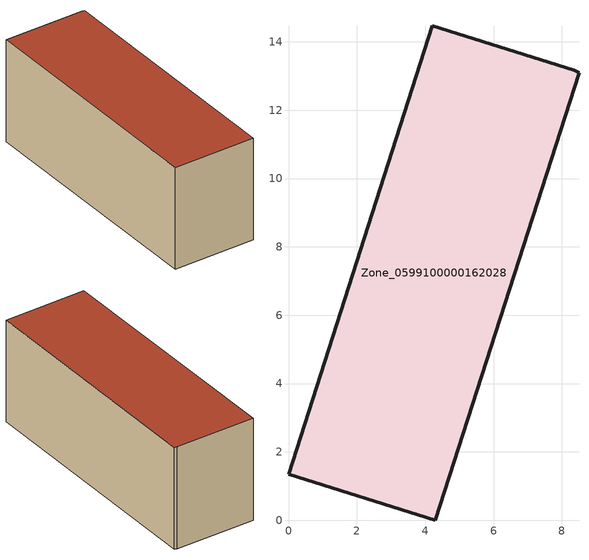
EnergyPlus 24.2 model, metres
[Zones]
Zone_0599100000162028
 floor ground (C_G): 8.37,13.16 8.5,13.09 4.29,0 0,1.34 4.21,14.47 z0.59
 wall outside (C_F): 4.21,14.47 0,1.34 4.29,0 8.5,13.09 8.37,13.16 4.21,14.47 z0.59:6.23
 roof outside (C_R): 8.37,13.16 4.21,14.47 0,1.34 4.29,0 8.5,13.09 z6.23
[BUILDING]
Pand.0599100000162028: North Axis=0; Terrain=City; Loads Convergence Tolerance Value=0.04; Temperature Convergence Tolerance Value=0.4; Solar Distribution=FullExterior; Maximum Number of Warmup Days=25; Minimum Number of Warmup Days=1
[Site:Location]
Rotterdam.The.Hague.AP_ZH_NLD Design_Conditions: Latitude=51.96; Longitude=4.45; Time Zone=1; Elevation=-4.5
[SITE:GROUNDTEMPERATURE:BUILDINGSURFACE]
18, 18, 18, 18, 18, 18, 18, 18, 18, 18, 18, 18
[MATERIAL] Thermal Absorptance=0.9; Solar Absorptance=0.7; Visible Absorptance=0.7
Name | Roughness | Thickness | Conductivity | Density | Specific Heat
G.TI.1965-1974 | MediumSmooth | 0.15 | 0.882353 | 540 | 1210
F.TI.1965-1974 | Rough | 0.3 | 0.697674 | 1920 | 840
R.TI.1965-1974 | MediumRough | 0.2 | 0.232558 | 1500 | 1000
[CONSTRUCTION]
C_G: G.TI.1965-1974
C_F: F.TI.1965-1974
C_R: R.TI.1965-1974
[ZONE]
Zone_0599100000162028: Type=1; Multiplier=1; Ceiling Height=Autocalculate; Volume=Autocalculate; Floor Area=autocalculate; Part of Total Floor Area=Yes
[ZONEINFILTRATION:DESIGNFLOWRATE]
Infil_Zone_0599100000162028: Zone or ZoneList or Space or SpaceList=Zone_0599100000162028; Schedule=AlwaysOn; Design Flow Rate Calculation Method=Flow/Area; Flow Rate per Floor Area=0.003; Constant Term Coefficient=1; Temperature Term Coefficient=0; Velocity Term Coefficient=0; Velocity Squared Term Coefficient=0
[HVACTEMPLATE:ZONE:IDEALLOADSAIRSYSTEM]
Zone_0599100000162028: Maximum Heating Supply Air Temperature=50; Minimum Cooling Supply Air Temperature=13; Maximum Heating Supply Air Humidity Ratio=0.0156; Minimum Cooling Supply Air Humidity Ratio=0.0077; Heating Limit=NoLimit; Cooling Limit=NoLimit; Dehumidification Control Type=ConstantSensibleHeatRatio; Cooling Sensible Heat Ratio=0.7; Dehumidification Setpoint=60; Humidification Control Type=None; Humidification Setpoint=30; Outdoor Air Method=None; Outdoor Air Flow Rate per Person=0.00944; Outdoor Air Flow Rate per Zone Floor Area=0; Outdoor Air Flow Rate per Zone=0; Demand Controlled Ventilation Type=None; Outdoor Air Economizer Type=NoEconomizer; Heat Recovery Type=None; Sensible Heat Recovery Effectiveness=0.7; Latent Heat Recovery Effectiveness=0.65
[ZONECONTROL:THERMOSTAT]
ThermostatControl_Zone_0599100000162028: Zone or ZoneList=Zone_0599100000162028; Control Type Schedule=DualSetpointControlType; Control 1=Thermostat_Zone_0599100000162028; Temperature Difference Between Cutout And Setpoint=0
[THERMOSTATSETPOINT:DUALSETPOINT]
Thermostat_Zone_0599100000162028: Heating Setpoint Temperature Schedule=HeatingSetpoint_Zone_0599100000162028; Cooling Setpoint Temperature Schedule=CoolingSetpoint_Zone_0599100000162028
[SCHEDULE:COMPACT]
HeatingSetpoint_Zone_0599100000162028: Through: 12/31, For: AllDays, Until: 24:00, 21
CoolingSetpoint_Zone_0599100000162028: Through: 12/31, For: AllDays, Until: 24:00, 24
DualSetpointControlType: Through: 12/31, For: AllDays, Until: 24:00, 4
AlwaysOn: Through: 12/31, For: AllDays, Until: 24:00, 1
